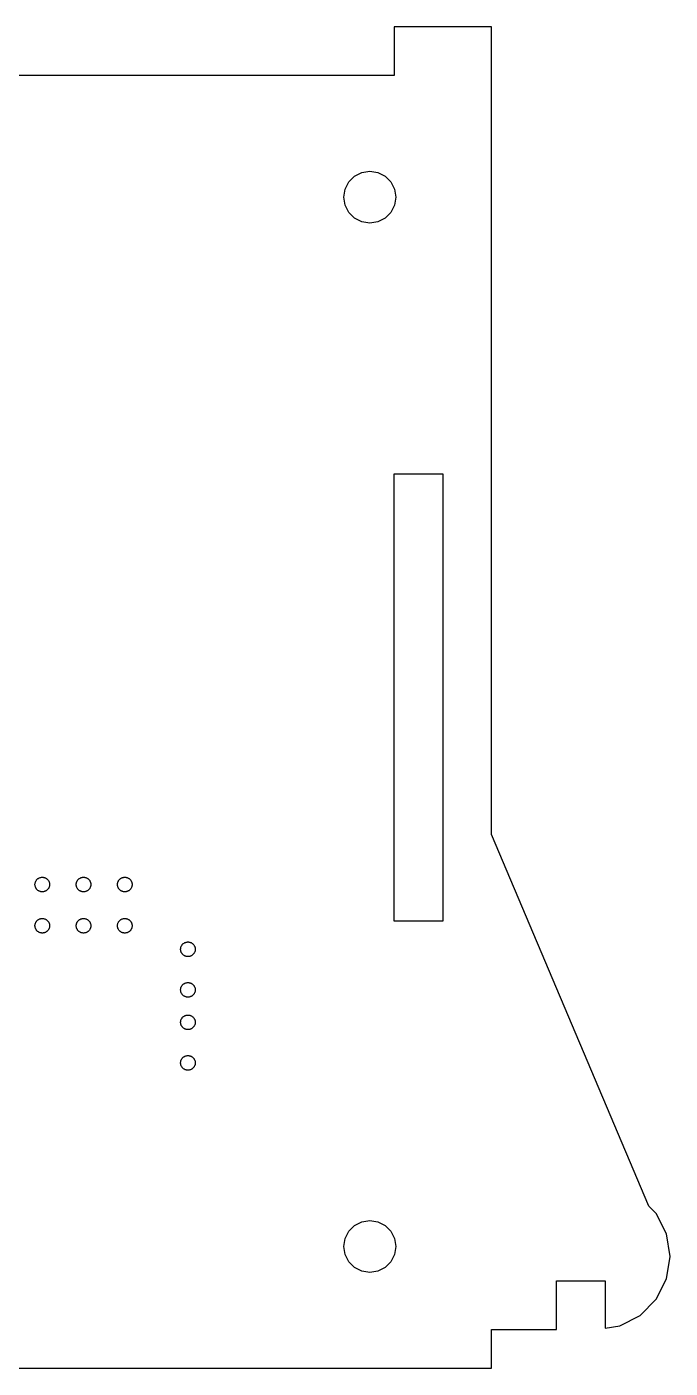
# Model space of a CAD drawing. Header units: metres. Extents: x 0 to 494, y 0 to 238.
# Drawn here: x 164.1 to 203.7, y 84.6 to 167.3 of the extents above; entities that cross this region are included whole.
import ezdxf

# ---------------------------------------------------------------- set-up
doc = ezdxf.new("R2010")
doc.units = ezdxf.units.M

msp = doc.modelspace()

# ---------------------------------------------------------------- linework, layer by layer
for p, q in [((192.74, 167.293), (186.74, 167.293)), ((186.74, 167.293), (186.74, 164.293)), ((192.74, 117.534), (192.74, 167.293)), ((186.74, 164.293), (109.87, 164.293)), ((183.946, 157.733), (184.3, 158.087)), ((184.3, 158.087), (184.746, 158.315)), ((184.746, 158.315), (185.24, 158.393)), ((185.24, 158.393), (185.734, 158.315)), ((185.734, 158.315), (186.18, 158.087)), ((186.18, 158.087), (186.534, 157.733)), ((183.64, 156.793), (183.718, 157.287)), ((183.718, 157.287), (183.946, 157.733)), ((186.534, 157.733), (186.762, 157.287)), ((186.762, 157.287), (186.84, 156.793)), ((183.718, 156.299), (183.64, 156.793)), ((183.946, 155.853), (183.718, 156.299)), ((186.762, 156.299), (186.534, 155.853)), ((186.84, 156.793), (186.762, 156.299)), ((184.3, 155.499), (183.946, 155.853)), ((184.746, 155.271), (184.3, 155.499)), ((186.18, 155.499), (185.734, 155.271)), ((186.534, 155.853), (186.18, 155.499)), ((185.24, 155.193), (184.746, 155.271)), ((185.734, 155.271), (185.24, 155.193)), ((186.74, 112.195), (186.74, 139.744)), ((186.74, 139.744), (189.74, 139.744)), ((189.74, 139.744), (189.74, 112.195)), ((202.431, 94.6287), (192.74, 117.534)), ((164.931, 114.874), (164.958, 114.882)), ((164.958, 114.882), (164.986, 114.889)), ((164.986, 114.889), (165.014, 114.893)), ((165.014, 114.893), (165.042, 114.896)), ((165.042, 114.896), (165.07, 114.896)), ((165.07, 114.896), (165.098, 114.896)), ((165.098, 114.896), (165.126, 114.893)), ((165.126, 114.893), (165.154, 114.889)), ((165.154, 114.889), (165.182, 114.882)), ((165.182, 114.882), (165.209, 114.874)), ((167.471, 114.874), (167.498, 114.882)), ((167.498, 114.882), (167.526, 114.889)), ((167.526, 114.889), (167.554, 114.893)), ((167.554, 114.893), (167.582, 114.896)), ((167.582, 114.896), (167.61, 114.896)), ((167.61, 114.896), (167.638, 114.896)), ((167.638, 114.896), (167.666, 114.893)), ((167.666, 114.893), (167.694, 114.889)), ((167.694, 114.889), (167.722, 114.882)), ((167.722, 114.882), (167.749, 114.874)), ((170.011, 114.874), (170.038, 114.882)), ((170.038, 114.882), (170.066, 114.889)), ((170.066, 114.889), (170.094, 114.893)), ((170.094, 114.893), (170.122, 114.896)), ((170.122, 114.896), (170.15, 114.896)), ((170.15, 114.896), (170.178, 114.896)), ((170.178, 114.896), (170.206, 114.893)), ((170.206, 114.893), (170.234, 114.889)), ((170.234, 114.889), (170.262, 114.882)), ((170.262, 114.882), (170.289, 114.874)), ((164.62, 114.446), (164.621, 114.475)), ((164.621, 114.418), (164.62, 114.446)), ((164.621, 114.475), (164.624, 114.503)), ((164.624, 114.39), (164.621, 114.418)), ((164.624, 114.503), (164.628, 114.531)), ((164.628, 114.362), (164.624, 114.39)), ((164.628, 114.531), (164.634, 114.558)), ((164.634, 114.335), (164.628, 114.362)), ((164.634, 114.558), (164.642, 114.586)), ((164.642, 114.307), (164.634, 114.335)), ((164.642, 114.586), (164.652, 114.612)), ((164.652, 114.281), (164.642, 114.307)), ((164.652, 114.612), (164.663, 114.638)), ((164.663, 114.255), (164.652, 114.281)), ((164.663, 114.638), (164.676, 114.663)), ((164.676, 114.23), (164.663, 114.255)), ((164.676, 114.663), (164.69, 114.688)), ((164.69, 114.205), (164.676, 114.23)), ((164.69, 114.688), (164.706, 114.711)), ((164.706, 114.182), (164.69, 114.205)), ((164.706, 114.711), (164.723, 114.733)), ((164.723, 114.16), (164.706, 114.182)), ((164.723, 114.733), (164.742, 114.755)), ((164.742, 114.138), (164.723, 114.16)), ((164.742, 114.755), (164.762, 114.775)), ((164.762, 114.118), (164.742, 114.138)), ((164.762, 114.775), (164.783, 114.793)), ((164.783, 114.1), (164.762, 114.118)), ((164.783, 114.793), (164.805, 114.811)), ((164.805, 114.082), (164.783, 114.1)), ((164.805, 114.811), (164.829, 114.826)), ((164.829, 114.067), (164.805, 114.082)), ((164.829, 114.826), (164.853, 114.841)), ((164.853, 114.052), (164.829, 114.067)), ((164.853, 114.841), (164.878, 114.854)), ((164.878, 114.854), (164.904, 114.865)), ((164.904, 114.865), (164.931, 114.874)), ((165.209, 114.874), (165.236, 114.865)), ((165.236, 114.865), (165.262, 114.854)), ((165.262, 114.854), (165.287, 114.841)), ((165.287, 114.841), (165.311, 114.826)), ((165.311, 114.067), (165.287, 114.052)), ((165.311, 114.826), (165.335, 114.811)), ((165.335, 114.082), (165.311, 114.067)), ((165.335, 114.811), (165.357, 114.793)), ((165.357, 114.1), (165.335, 114.082)), ((165.357, 114.793), (165.378, 114.775)), ((165.378, 114.118), (165.357, 114.1)), ((165.378, 114.775), (165.398, 114.755)), ((165.398, 114.138), (165.378, 114.118)), ((165.398, 114.755), (165.417, 114.733)), ((165.417, 114.16), (165.398, 114.138)), ((165.417, 114.733), (165.434, 114.711)), ((165.434, 114.182), (165.417, 114.16)), ((165.434, 114.711), (165.45, 114.688)), ((165.45, 114.205), (165.434, 114.182)), ((165.45, 114.688), (165.464, 114.663)), ((165.464, 114.23), (165.45, 114.205)), ((165.464, 114.663), (165.477, 114.638)), ((165.477, 114.255), (165.464, 114.23)), ((165.477, 114.638), (165.488, 114.612)), ((165.488, 114.281), (165.477, 114.255)), ((165.488, 114.612), (165.498, 114.586)), ((165.498, 114.307), (165.488, 114.281)), ((165.498, 114.586), (165.506, 114.558)), ((165.506, 114.335), (165.498, 114.307)), ((165.506, 114.558), (165.512, 114.531)), ((165.512, 114.362), (165.506, 114.335)), ((165.512, 114.531), (165.516, 114.503)), ((165.516, 114.39), (165.512, 114.362)), ((165.516, 114.503), (165.519, 114.475)), ((165.519, 114.418), (165.516, 114.39)), ((165.519, 114.475), (165.52, 114.446)), ((165.52, 114.446), (165.519, 114.418)), ((167.16, 114.446), (167.161, 114.475)), ((167.161, 114.418), (167.16, 114.446)), ((167.161, 114.475), (167.164, 114.503)), ((167.164, 114.39), (167.161, 114.418)), ((167.164, 114.503), (167.168, 114.531)), ((167.168, 114.362), (167.164, 114.39)), ((167.168, 114.531), (167.174, 114.558)), ((167.174, 114.335), (167.168, 114.362)), ((167.174, 114.558), (167.182, 114.586)), ((167.182, 114.307), (167.174, 114.335)), ((167.182, 114.586), (167.192, 114.612)), ((167.192, 114.281), (167.182, 114.307)), ((167.192, 114.612), (167.203, 114.638)), ((167.203, 114.255), (167.192, 114.281)), ((167.203, 114.638), (167.216, 114.663)), ((167.216, 114.23), (167.203, 114.255)), ((167.216, 114.663), (167.23, 114.688)), ((167.23, 114.205), (167.216, 114.23)), ((167.23, 114.688), (167.246, 114.711)), ((167.246, 114.182), (167.23, 114.205)), ((167.246, 114.711), (167.263, 114.733)), ((167.263, 114.16), (167.246, 114.182)), ((167.263, 114.733), (167.282, 114.755)), ((167.282, 114.138), (167.263, 114.16)), ((167.282, 114.755), (167.302, 114.775)), ((167.302, 114.118), (167.282, 114.138)), ((167.302, 114.775), (167.323, 114.793)), ((167.323, 114.1), (167.302, 114.118)), ((167.323, 114.793), (167.345, 114.811)), ((167.345, 114.082), (167.323, 114.1)), ((167.345, 114.811), (167.369, 114.826)), ((167.369, 114.067), (167.345, 114.082)), ((167.369, 114.826), (167.393, 114.841)), ((167.393, 114.052), (167.369, 114.067)), ((167.393, 114.841), (167.418, 114.854)), ((167.418, 114.854), (167.444, 114.865)), ((167.444, 114.865), (167.471, 114.874)), ((167.749, 114.874), (167.776, 114.865)), ((167.776, 114.865), (167.802, 114.854)), ((167.802, 114.854), (167.827, 114.841)), ((167.827, 114.841), (167.851, 114.826)), ((167.851, 114.067), (167.827, 114.052)), ((167.851, 114.826), (167.874, 114.811)), ((167.874, 114.082), (167.851, 114.067)), ((167.874, 114.811), (167.897, 114.793)), ((167.897, 114.1), (167.874, 114.082)), ((167.897, 114.793), (167.918, 114.775)), ((167.918, 114.118), (167.897, 114.1)), ((167.918, 114.775), (167.938, 114.755)), ((167.938, 114.138), (167.918, 114.118)), ((167.938, 114.755), (167.957, 114.733)), ((167.957, 114.16), (167.938, 114.138)), ((167.957, 114.733), (167.974, 114.711)), ((167.974, 114.182), (167.957, 114.16)), ((167.974, 114.711), (167.99, 114.688)), ((167.99, 114.205), (167.974, 114.182)), ((167.99, 114.688), (168.004, 114.663)), ((168.004, 114.23), (167.99, 114.205)), ((168.004, 114.663), (168.017, 114.638)), ((168.017, 114.255), (168.004, 114.23)), ((168.017, 114.638), (168.028, 114.612)), ((168.028, 114.281), (168.017, 114.255)), ((168.028, 114.612), (168.038, 114.586)), ((168.038, 114.307), (168.028, 114.281)), ((168.038, 114.586), (168.046, 114.558)), ((168.046, 114.335), (168.038, 114.307)), ((168.046, 114.558), (168.052, 114.531)), ((168.052, 114.362), (168.046, 114.335)), ((168.052, 114.531), (168.056, 114.503)), ((168.056, 114.39), (168.052, 114.362)), ((168.056, 114.503), (168.059, 114.475)), ((168.059, 114.418), (168.056, 114.39)), ((168.059, 114.475), (168.06, 114.446)), ((168.06, 114.446), (168.059, 114.418)), ((169.7, 114.446), (169.701, 114.475)), ((169.701, 114.418), (169.7, 114.446)), ((169.701, 114.475), (169.704, 114.503)), ((169.704, 114.39), (169.701, 114.418)), ((169.704, 114.503), (169.708, 114.531)), ((169.708, 114.362), (169.704, 114.39)), ((169.708, 114.531), (169.714, 114.558)), ((169.714, 114.335), (169.708, 114.362)), ((169.714, 114.558), (169.722, 114.586)), ((169.722, 114.307), (169.714, 114.335)), ((169.722, 114.586), (169.732, 114.612)), ((169.732, 114.281), (169.722, 114.307)), ((169.732, 114.612), (169.743, 114.638)), ((169.743, 114.255), (169.732, 114.281)), ((169.743, 114.638), (169.756, 114.663)), ((169.756, 114.23), (169.743, 114.255)), ((169.756, 114.663), (169.77, 114.688)), ((169.77, 114.205), (169.756, 114.23)), ((169.77, 114.688), (169.786, 114.711)), ((169.786, 114.182), (169.77, 114.205)), ((169.786, 114.711), (169.803, 114.733)), ((169.803, 114.16), (169.786, 114.182)), ((169.803, 114.733), (169.822, 114.755)), ((169.822, 114.138), (169.803, 114.16)), ((169.822, 114.755), (169.842, 114.775)), ((169.842, 114.118), (169.822, 114.138)), ((169.842, 114.775), (169.863, 114.793)), ((169.863, 114.1), (169.842, 114.118)), ((169.863, 114.793), (169.885, 114.811)), ((169.885, 114.082), (169.863, 114.1)), ((169.885, 114.811), (169.909, 114.826)), ((169.909, 114.067), (169.885, 114.082)), ((169.909, 114.826), (169.933, 114.841)), ((169.933, 114.052), (169.909, 114.067)), ((169.933, 114.841), (169.958, 114.854)), ((169.958, 114.854), (169.984, 114.865)), ((169.984, 114.865), (170.011, 114.874)), ((170.289, 114.874), (170.316, 114.865)), ((170.316, 114.865), (170.342, 114.854)), ((170.342, 114.854), (170.367, 114.841)), ((170.367, 114.841), (170.391, 114.826)), ((170.391, 114.067), (170.367, 114.052)), ((170.391, 114.826), (170.415, 114.811)), ((170.415, 114.082), (170.391, 114.067)), ((170.415, 114.811), (170.437, 114.793)), ((170.437, 114.1), (170.415, 114.082)), ((170.437, 114.793), (170.458, 114.775)), ((170.458, 114.118), (170.437, 114.1)), ((170.458, 114.775), (170.478, 114.755)), ((170.478, 114.138), (170.458, 114.118)), ((170.478, 114.755), (170.497, 114.733)), ((170.497, 114.16), (170.478, 114.138)), ((170.497, 114.733), (170.514, 114.711)), ((170.514, 114.182), (170.497, 114.16)), ((170.514, 114.711), (170.53, 114.688)), ((170.53, 114.205), (170.514, 114.182)), ((170.53, 114.688), (170.544, 114.663)), ((170.544, 114.23), (170.53, 114.205)), ((170.544, 114.663), (170.557, 114.638)), ((170.557, 114.255), (170.544, 114.23)), ((170.557, 114.638), (170.568, 114.612)), ((170.568, 114.281), (170.557, 114.255)), ((170.568, 114.612), (170.578, 114.586)), ((170.578, 114.307), (170.568, 114.281)), ((170.578, 114.586), (170.586, 114.558)), ((170.586, 114.335), (170.578, 114.307)), ((170.586, 114.558), (170.592, 114.531)), ((170.592, 114.362), (170.586, 114.335)), ((170.592, 114.531), (170.596, 114.503)), ((170.596, 114.39), (170.592, 114.362)), ((170.596, 114.503), (170.599, 114.475)), ((170.599, 114.418), (170.596, 114.39)), ((170.599, 114.475), (170.6, 114.446)), ((170.6, 114.446), (170.599, 114.418)), ((164.878, 114.039), (164.853, 114.052)), ((164.904, 114.028), (164.878, 114.039)), ((164.931, 114.019), (164.904, 114.028)), ((164.958, 114.011), (164.931, 114.019)), ((164.986, 114.004), (164.958, 114.011)), ((165.014, 114), (164.986, 114.004)), ((165.042, 113.997), (165.014, 114)), ((165.07, 113.996), (165.042, 113.997)), ((165.098, 113.997), (165.07, 113.996)), ((165.126, 114), (165.098, 113.997)), ((165.154, 114.004), (165.126, 114)), ((165.182, 114.011), (165.154, 114.004)), ((165.209, 114.019), (165.182, 114.011)), ((165.236, 114.028), (165.209, 114.019)), ((165.262, 114.039), (165.236, 114.028)), ((165.287, 114.052), (165.262, 114.039)), ((167.418, 114.039), (167.393, 114.052)), ((167.444, 114.028), (167.418, 114.039)), ((167.471, 114.019), (167.444, 114.028)), ((167.498, 114.011), (167.471, 114.019)), ((167.526, 114.004), (167.498, 114.011)), ((167.554, 114), (167.526, 114.004)), ((167.582, 113.997), (167.554, 114)), ((167.61, 113.996), (167.582, 113.997)), ((167.638, 113.997), (167.61, 113.996)), ((167.666, 114), (167.638, 113.997)), ((167.694, 114.004), (167.666, 114)), ((167.722, 114.011), (167.694, 114.004)), ((167.749, 114.019), (167.722, 114.011)), ((167.776, 114.028), (167.749, 114.019)), ((167.802, 114.039), (167.776, 114.028)), ((167.827, 114.052), (167.802, 114.039)), ((169.958, 114.039), (169.933, 114.052)), ((169.984, 114.028), (169.958, 114.039)), ((170.011, 114.019), (169.984, 114.028)), ((170.038, 114.011), (170.011, 114.019)), ((170.066, 114.004), (170.038, 114.011)), ((170.094, 114), (170.066, 114.004)), ((170.122, 113.997), (170.094, 114)), ((170.15, 113.996), (170.122, 113.997)), ((170.178, 113.997), (170.15, 113.996)), ((170.206, 114), (170.178, 113.997)), ((170.234, 114.004), (170.206, 114)), ((170.262, 114.011), (170.234, 114.004)), ((170.289, 114.019), (170.262, 114.011)), ((170.316, 114.028), (170.289, 114.019)), ((170.342, 114.039), (170.316, 114.028)), ((170.367, 114.052), (170.342, 114.039)), ((164.62, 111.906), (164.621, 111.935)), ((164.621, 111.878), (164.62, 111.906)), ((164.621, 111.935), (164.624, 111.963)), ((164.624, 111.85), (164.621, 111.878)), ((164.624, 111.963), (164.628, 111.991)), ((164.628, 111.822), (164.624, 111.85)), ((164.628, 111.991), (164.634, 112.018)), ((164.634, 111.795), (164.628, 111.822)), ((164.634, 112.018), (164.642, 112.046)), ((164.642, 111.767), (164.634, 111.795)), ((164.642, 112.046), (164.652, 112.072)), ((164.652, 111.741), (164.642, 111.767)), ((164.652, 112.072), (164.663, 112.098)), ((164.663, 111.715), (164.652, 111.741)), ((164.663, 112.098), (164.676, 112.123)), ((164.676, 111.69), (164.663, 111.715)), ((164.676, 112.123), (164.69, 112.148)), ((164.69, 111.665), (164.676, 111.69)), ((164.69, 112.148), (164.706, 112.171)), ((164.706, 111.642), (164.69, 111.665)), ((164.706, 112.171), (164.723, 112.193)), ((164.723, 111.62), (164.706, 111.642)), ((164.723, 112.193), (164.742, 112.215)), ((164.742, 111.598), (164.723, 111.62)), ((164.742, 112.215), (164.762, 112.235)), ((164.762, 111.578), (164.742, 111.598)), ((164.762, 112.235), (164.783, 112.253)), ((164.783, 111.56), (164.762, 111.578)), ((164.783, 112.253), (164.805, 112.271)), ((164.805, 112.271), (164.829, 112.286)), ((164.829, 112.286), (164.853, 112.301)), ((164.853, 112.301), (164.878, 112.314)), ((164.878, 112.314), (164.904, 112.325)), ((164.904, 112.325), (164.931, 112.334)), ((164.931, 112.334), (164.958, 112.342)), ((164.958, 112.342), (164.986, 112.349)), ((164.986, 112.349), (165.014, 112.353)), ((165.014, 112.353), (165.042, 112.356)), ((165.042, 112.356), (165.07, 112.356)), ((165.07, 112.356), (165.098, 112.356)), ((165.098, 112.356), (165.126, 112.353)), ((165.126, 112.353), (165.154, 112.349)), ((165.154, 112.349), (165.182, 112.342)), ((165.182, 112.342), (165.209, 112.334)), ((165.209, 112.334), (165.236, 112.325)), ((165.236, 112.325), (165.262, 112.314)), ((165.262, 112.314), (165.287, 112.301)), ((165.287, 112.301), (165.311, 112.286)), ((165.311, 112.286), (165.335, 112.271)), ((165.335, 112.271), (165.357, 112.253)), ((165.357, 112.253), (165.378, 112.235)), ((165.378, 111.578), (165.357, 111.56)), ((165.378, 112.235), (165.398, 112.215)), ((165.398, 111.598), (165.378, 111.578)), ((165.398, 112.215), (165.417, 112.193)), ((165.417, 111.62), (165.398, 111.598)), ((165.417, 112.193), (165.434, 112.171)), ((165.434, 111.642), (165.417, 111.62)), ((165.434, 112.171), (165.45, 112.148)), ((165.45, 111.665), (165.434, 111.642)), ((165.45, 112.148), (165.464, 112.123)), ((165.464, 111.69), (165.45, 111.665)), ((165.464, 112.123), (165.477, 112.098)), ((165.477, 111.715), (165.464, 111.69)), ((165.477, 112.098), (165.488, 112.072)), ((165.488, 111.741), (165.477, 111.715)), ((165.488, 112.072), (165.498, 112.046)), ((165.498, 111.767), (165.488, 111.741)), ((165.498, 112.046), (165.506, 112.018)), ((165.506, 111.795), (165.498, 111.767)), ((165.506, 112.018), (165.512, 111.991)), ((165.512, 111.822), (165.506, 111.795)), ((165.512, 111.991), (165.516, 111.963)), ((165.516, 111.85), (165.512, 111.822)), ((165.516, 111.963), (165.519, 111.935)), ((165.519, 111.878), (165.516, 111.85)), ((165.519, 111.935), (165.52, 111.906)), ((165.52, 111.906), (165.519, 111.878)), ((167.16, 111.906), (167.161, 111.935)), ((167.161, 111.878), (167.16, 111.906)), ((167.161, 111.935), (167.164, 111.963)), ((167.164, 111.85), (167.161, 111.878)), ((167.164, 111.963), (167.168, 111.991)), ((167.168, 111.822), (167.164, 111.85)), ((167.168, 111.991), (167.174, 112.018)), ((167.174, 111.795), (167.168, 111.822)), ((167.174, 112.018), (167.182, 112.046)), ((167.182, 111.767), (167.174, 111.795)), ((167.182, 112.046), (167.192, 112.072)), ((167.192, 111.741), (167.182, 111.767)), ((167.192, 112.072), (167.203, 112.098)), ((167.203, 111.715), (167.192, 111.741)), ((167.203, 112.098), (167.216, 112.123)), ((167.216, 111.69), (167.203, 111.715)), ((167.216, 112.123), (167.23, 112.148)), ((167.23, 111.665), (167.216, 111.69)), ((167.23, 112.148), (167.246, 112.171)), ((167.246, 111.642), (167.23, 111.665)), ((167.246, 112.171), (167.263, 112.193)), ((167.263, 111.62), (167.246, 111.642)), ((167.263, 112.193), (167.282, 112.215)), ((167.282, 111.598), (167.263, 111.62)), ((167.282, 112.215), (167.302, 112.235)), ((167.302, 111.578), (167.282, 111.598)), ((167.302, 112.235), (167.323, 112.253)), ((167.323, 111.56), (167.302, 111.578)), ((167.323, 112.253), (167.345, 112.271)), ((167.345, 112.271), (167.369, 112.286)), ((167.369, 112.286), (167.393, 112.301)), ((167.393, 112.301), (167.418, 112.314)), ((167.418, 112.314), (167.444, 112.325)), ((167.444, 112.325), (167.471, 112.334)), ((167.471, 112.334), (167.498, 112.342)), ((167.498, 112.342), (167.526, 112.349)), ((167.526, 112.349), (167.554, 112.353)), ((167.554, 112.353), (167.582, 112.356)), ((167.582, 112.356), (167.61, 112.356)), ((167.61, 112.356), (167.638, 112.356)), ((167.638, 112.356), (167.666, 112.353)), ((167.666, 112.353), (167.694, 112.349)), ((167.694, 112.349), (167.722, 112.342)), ((167.722, 112.342), (167.749, 112.334)), ((167.749, 112.334), (167.776, 112.325)), ((167.776, 112.325), (167.802, 112.314)), ((167.802, 112.314), (167.827, 112.301)), ((167.827, 112.301), (167.851, 112.286)), ((167.851, 112.286), (167.874, 112.271)), ((167.874, 112.271), (167.897, 112.253)), ((167.897, 112.253), (167.918, 112.235)), ((167.918, 111.578), (167.897, 111.56)), ((167.918, 112.235), (167.938, 112.215)), ((167.938, 111.598), (167.918, 111.578)), ((167.938, 112.215), (167.957, 112.193)), ((167.957, 111.62), (167.938, 111.598)), ((167.957, 112.193), (167.974, 112.171)), ((167.974, 111.642), (167.957, 111.62)), ((167.974, 112.171), (167.99, 112.148)), ((167.99, 111.665), (167.974, 111.642)), ((167.99, 112.148), (168.004, 112.123)), ((168.004, 111.69), (167.99, 111.665)), ((168.004, 112.123), (168.017, 112.098)), ((168.017, 111.715), (168.004, 111.69)), ((168.017, 112.098), (168.028, 112.072)), ((168.028, 111.741), (168.017, 111.715)), ((168.028, 112.072), (168.038, 112.046)), ((168.038, 111.767), (168.028, 111.741)), ((168.038, 112.046), (168.046, 112.018)), ((168.046, 111.795), (168.038, 111.767)), ((168.046, 112.018), (168.052, 111.991)), ((168.052, 111.822), (168.046, 111.795)), ((168.052, 111.991), (168.056, 111.963)), ((168.056, 111.85), (168.052, 111.822)), ((168.056, 111.963), (168.059, 111.935)), ((168.059, 111.878), (168.056, 111.85)), ((168.059, 111.935), (168.06, 111.906)), ((168.06, 111.906), (168.059, 111.878)), ((169.7, 111.906), (169.701, 111.935)), ((169.701, 111.878), (169.7, 111.906)), ((169.701, 111.935), (169.704, 111.963)), ((169.704, 111.85), (169.701, 111.878)), ((169.704, 111.963), (169.708, 111.991)), ((169.708, 111.822), (169.704, 111.85)), ((169.708, 111.991), (169.714, 112.018)), ((169.714, 111.795), (169.708, 111.822)), ((169.714, 112.018), (169.722, 112.046)), ((169.722, 111.767), (169.714, 111.795)), ((169.722, 112.046), (169.732, 112.072)), ((169.732, 111.741), (169.722, 111.767)), ((169.732, 112.072), (169.743, 112.098)), ((169.743, 111.715), (169.732, 111.741)), ((169.743, 112.098), (169.756, 112.123)), ((169.756, 111.69), (169.743, 111.715)), ((169.756, 112.123), (169.77, 112.148)), ((169.77, 111.665), (169.756, 111.69)), ((169.77, 112.148), (169.786, 112.171)), ((169.786, 111.642), (169.77, 111.665)), ((169.786, 112.171), (169.803, 112.193)), ((169.803, 111.62), (169.786, 111.642)), ((169.803, 112.193), (169.822, 112.215)), ((169.822, 111.598), (169.803, 111.62)), ((169.822, 112.215), (169.842, 112.235)), ((169.842, 111.578), (169.822, 111.598)), ((169.842, 112.235), (169.863, 112.253)), ((169.863, 111.56), (169.842, 111.578)), ((169.863, 112.253), (169.885, 112.271)), ((169.885, 112.271), (169.909, 112.286)), ((169.909, 112.286), (169.933, 112.301)), ((169.933, 112.301), (169.958, 112.314)), ((169.958, 112.314), (169.984, 112.325)), ((169.984, 112.325), (170.011, 112.334)), ((170.011, 112.334), (170.038, 112.342)), ((170.038, 112.342), (170.066, 112.349)), ((170.066, 112.349), (170.094, 112.353)), ((170.094, 112.353), (170.122, 112.356)), ((170.122, 112.356), (170.15, 112.356)), ((170.15, 112.356), (170.178, 112.356)), ((170.178, 112.356), (170.206, 112.353)), ((170.206, 112.353), (170.234, 112.349)), ((170.234, 112.349), (170.262, 112.342)), ((170.262, 112.342), (170.289, 112.334)), ((170.289, 112.334), (170.316, 112.325)), ((170.316, 112.325), (170.342, 112.314)), ((170.342, 112.314), (170.367, 112.301)), ((170.367, 112.301), (170.391, 112.286)), ((170.391, 112.286), (170.415, 112.271)), ((170.415, 112.271), (170.437, 112.253)), ((170.437, 112.253), (170.458, 112.235)), ((170.458, 111.578), (170.437, 111.56)), ((170.458, 112.235), (170.478, 112.215)), ((170.478, 111.598), (170.458, 111.578)), ((170.478, 112.215), (170.497, 112.193)), ((170.497, 111.62), (170.478, 111.598)), ((170.497, 112.193), (170.514, 112.171)), ((170.514, 111.642), (170.497, 111.62)), ((170.514, 112.171), (170.53, 112.148)), ((170.53, 111.665), (170.514, 111.642)), ((170.53, 112.148), (170.544, 112.123)), ((170.544, 111.69), (170.53, 111.665)), ((170.544, 112.123), (170.557, 112.098)), ((170.557, 111.715), (170.544, 111.69)), ((170.557, 112.098), (170.568, 112.072)), ((170.568, 111.741), (170.557, 111.715)), ((170.568, 112.072), (170.578, 112.046)), ((170.578, 111.767), (170.568, 111.741)), ((170.578, 112.046), (170.586, 112.018)), ((170.586, 111.795), (170.578, 111.767)), ((170.586, 112.018), (170.592, 111.991)), ((170.592, 111.822), (170.586, 111.795)), ((170.592, 111.991), (170.596, 111.963)), ((170.596, 111.85), (170.592, 111.822)), ((170.596, 111.963), (170.599, 111.935)), ((170.599, 111.878), (170.596, 111.85)), ((170.599, 111.935), (170.6, 111.906)), ((170.6, 111.906), (170.599, 111.878)), ((189.74, 112.195), (186.74, 112.195)), ((164.805, 111.542), (164.783, 111.56)), ((164.829, 111.527), (164.805, 111.542)), ((164.853, 111.512), (164.829, 111.527)), ((164.878, 111.499), (164.853, 111.512)), ((164.904, 111.488), (164.878, 111.499)), ((164.931, 111.479), (164.904, 111.488)), ((164.958, 111.471), (164.931, 111.479)), ((164.986, 111.464), (164.958, 111.471)), ((165.014, 111.46), (164.986, 111.464)), ((165.042, 111.457), (165.014, 111.46)), ((165.07, 111.456), (165.042, 111.457)), ((165.098, 111.457), (165.07, 111.456)), ((165.126, 111.46), (165.098, 111.457)), ((165.154, 111.464), (165.126, 111.46)), ((165.182, 111.471), (165.154, 111.464)), ((165.209, 111.479), (165.182, 111.471)), ((165.236, 111.488), (165.209, 111.479)), ((165.262, 111.499), (165.236, 111.488)), ((165.287, 111.512), (165.262, 111.499)), ((165.311, 111.527), (165.287, 111.512)), ((165.335, 111.542), (165.311, 111.527)), ((165.357, 111.56), (165.335, 111.542)), ((167.345, 111.542), (167.323, 111.56)), ((167.369, 111.527), (167.345, 111.542)), ((167.393, 111.512), (167.369, 111.527)), ((167.418, 111.499), (167.393, 111.512)), ((167.444, 111.488), (167.418, 111.499)), ((167.471, 111.479), (167.444, 111.488)), ((167.498, 111.471), (167.471, 111.479)), ((167.526, 111.464), (167.498, 111.471)), ((167.554, 111.46), (167.526, 111.464)), ((167.582, 111.457), (167.554, 111.46)), ((167.61, 111.456), (167.582, 111.457)), ((167.638, 111.457), (167.61, 111.456)), ((167.666, 111.46), (167.638, 111.457)), ((167.694, 111.464), (167.666, 111.46)), ((167.722, 111.471), (167.694, 111.464)), ((167.749, 111.479), (167.722, 111.471)), ((167.776, 111.488), (167.749, 111.479)), ((167.802, 111.499), (167.776, 111.488)), ((167.827, 111.512), (167.802, 111.499)), ((167.851, 111.527), (167.827, 111.512)), ((167.874, 111.542), (167.851, 111.527)), ((167.897, 111.56), (167.874, 111.542)), ((169.885, 111.542), (169.863, 111.56)), ((169.909, 111.527), (169.885, 111.542)), ((169.933, 111.512), (169.909, 111.527)), ((169.958, 111.499), (169.933, 111.512)), ((169.984, 111.488), (169.958, 111.499)), ((170.011, 111.479), (169.984, 111.488)), ((170.038, 111.471), (170.011, 111.479)), ((170.066, 111.464), (170.038, 111.471)), ((170.094, 111.46), (170.066, 111.464)), ((170.122, 111.457), (170.094, 111.46)), ((170.15, 111.456), (170.122, 111.457)), ((170.178, 111.457), (170.15, 111.456)), ((170.206, 111.46), (170.178, 111.457)), ((170.234, 111.464), (170.206, 111.46)), ((170.262, 111.471), (170.234, 111.464)), ((170.289, 111.479), (170.262, 111.471)), ((170.316, 111.488), (170.289, 111.479)), ((170.342, 111.499), (170.316, 111.488)), ((170.367, 111.512), (170.342, 111.499)), ((170.391, 111.527), (170.367, 111.512)), ((170.415, 111.542), (170.391, 111.527)), ((170.437, 111.56), (170.415, 111.542)), ((173.693, 110.743), (173.712, 110.765)), ((173.712, 110.765), (173.732, 110.785)), ((173.732, 110.785), (173.753, 110.803)), ((173.753, 110.803), (173.775, 110.821)), ((173.775, 110.821), (173.799, 110.836)), ((173.799, 110.836), (173.823, 110.851)), ((173.823, 110.851), (173.848, 110.864)), ((173.848, 110.864), (173.874, 110.875)), ((173.874, 110.875), (173.901, 110.884)), ((173.901, 110.884), (173.928, 110.892)), ((173.928, 110.892), (173.956, 110.899)), ((173.956, 110.899), (173.984, 110.903)), ((173.984, 110.903), (174.012, 110.906)), ((174.012, 110.906), (174.04, 110.906)), ((174.04, 110.906), (174.068, 110.906)), ((174.068, 110.906), (174.096, 110.903)), ((174.096, 110.903), (174.124, 110.899)), ((174.124, 110.899), (174.152, 110.892)), ((174.152, 110.892), (174.179, 110.884)), ((174.179, 110.884), (174.206, 110.875)), ((174.206, 110.875), (174.232, 110.864)), ((174.232, 110.864), (174.257, 110.851)), ((174.257, 110.851), (174.281, 110.836)), ((174.281, 110.836), (174.305, 110.821)), ((174.305, 110.821), (174.327, 110.803)), ((174.327, 110.803), (174.348, 110.785)), ((174.348, 110.785), (174.368, 110.765)), ((174.368, 110.765), (174.387, 110.743)), ((173.59, 110.456), (173.591, 110.485)), ((173.591, 110.428), (173.59, 110.456)), ((173.591, 110.485), (173.594, 110.513)), ((173.594, 110.4), (173.591, 110.428)), ((173.594, 110.513), (173.598, 110.541)), ((173.598, 110.372), (173.594, 110.4)), ((173.598, 110.541), (173.604, 110.568)), ((173.604, 110.345), (173.598, 110.372)), ((173.604, 110.568), (173.612, 110.596)), ((173.612, 110.317), (173.604, 110.345)), ((173.612, 110.596), (173.622, 110.622)), ((173.622, 110.291), (173.612, 110.317)), ((173.622, 110.622), (173.633, 110.648)), ((173.633, 110.265), (173.622, 110.291)), ((173.633, 110.648), (173.646, 110.673)), ((173.646, 110.24), (173.633, 110.265)), ((173.646, 110.673), (173.66, 110.698)), ((173.66, 110.215), (173.646, 110.24)), ((173.66, 110.698), (173.676, 110.721)), ((173.676, 110.192), (173.66, 110.215)), ((173.676, 110.721), (173.693, 110.743)), ((173.693, 110.17), (173.676, 110.192)), ((173.712, 110.148), (173.693, 110.17)), ((173.732, 110.128), (173.712, 110.148)), ((173.753, 110.11), (173.732, 110.128)), ((173.775, 110.092), (173.753, 110.11)), ((173.799, 110.077), (173.775, 110.092)), ((173.823, 110.062), (173.799, 110.077)), ((173.848, 110.049), (173.823, 110.062)), ((173.874, 110.038), (173.848, 110.049)), ((173.901, 110.029), (173.874, 110.038)), ((173.928, 110.021), (173.901, 110.029)), ((173.956, 110.014), (173.928, 110.021)), ((173.984, 110.01), (173.956, 110.014)), ((174.012, 110.007), (173.984, 110.01)), ((174.04, 110.006), (174.012, 110.007)), ((174.068, 110.007), (174.04, 110.006)), ((174.096, 110.01), (174.068, 110.007)), ((174.124, 110.014), (174.096, 110.01)), ((174.152, 110.021), (174.124, 110.014)), ((174.179, 110.029), (174.152, 110.021)), ((174.206, 110.038), (174.179, 110.029)), ((174.232, 110.049), (174.206, 110.038)), ((174.257, 110.062), (174.232, 110.049)), ((174.281, 110.077), (174.257, 110.062)), ((174.305, 110.092), (174.281, 110.077)), ((174.327, 110.11), (174.305, 110.092)), ((174.348, 110.128), (174.327, 110.11)), ((174.368, 110.148), (174.348, 110.128)), ((174.387, 110.17), (174.368, 110.148)), ((174.387, 110.743), (174.404, 110.721)), ((174.404, 110.192), (174.387, 110.17)), ((174.404, 110.721), (174.42, 110.698)), ((174.42, 110.215), (174.404, 110.192)), ((174.42, 110.698), (174.434, 110.673)), ((174.434, 110.24), (174.42, 110.215)), ((174.434, 110.673), (174.447, 110.648)), ((174.447, 110.265), (174.434, 110.24)), ((174.447, 110.648), (174.458, 110.622)), ((174.458, 110.291), (174.447, 110.265)), ((174.458, 110.622), (174.468, 110.596)), ((174.468, 110.317), (174.458, 110.291)), ((174.468, 110.596), (174.476, 110.568)), ((174.476, 110.345), (174.468, 110.317)), ((174.476, 110.568), (174.482, 110.541)), ((174.482, 110.372), (174.476, 110.345)), ((174.482, 110.541), (174.486, 110.513)), ((174.486, 110.4), (174.482, 110.372)), ((174.486, 110.513), (174.489, 110.485)), ((174.489, 110.428), (174.486, 110.4)), ((174.489, 110.485), (174.49, 110.456)), ((174.49, 110.456), (174.489, 110.428)), ((173.712, 108.265), (173.732, 108.285)), ((173.732, 108.285), (173.753, 108.303)), ((173.753, 108.303), (173.775, 108.321)), ((173.775, 108.321), (173.799, 108.336)), ((173.799, 108.336), (173.823, 108.351)), ((173.823, 108.351), (173.848, 108.364)), ((173.848, 108.364), (173.874, 108.375)), ((173.874, 108.375), (173.901, 108.384)), ((173.901, 108.384), (173.928, 108.392)), ((173.928, 108.392), (173.956, 108.399)), ((173.956, 108.399), (173.984, 108.403)), ((173.984, 108.403), (174.012, 108.406)), ((174.012, 108.406), (174.04, 108.406)), ((174.04, 108.406), (174.068, 108.406)), ((174.068, 108.406), (174.096, 108.403)), ((174.096, 108.403), (174.124, 108.399)), ((174.124, 108.399), (174.152, 108.392)), ((174.152, 108.392), (174.179, 108.384)), ((174.179, 108.384), (174.206, 108.375)), ((174.206, 108.375), (174.232, 108.364)), ((174.232, 108.364), (174.257, 108.351)), ((174.257, 108.351), (174.281, 108.336)), ((174.281, 108.336), (174.305, 108.321)), ((174.305, 108.321), (174.327, 108.303)), ((174.327, 108.303), (174.348, 108.285)), ((174.348, 108.285), (174.368, 108.265)), ((173.59, 107.956), (173.591, 107.985)), ((173.591, 107.928), (173.59, 107.956)), ((173.591, 107.985), (173.594, 108.013)), ((173.594, 107.9), (173.591, 107.928)), ((173.594, 108.013), (173.598, 108.041)), ((173.598, 107.872), (173.594, 107.9)), ((173.598, 108.041), (173.604, 108.068)), ((173.604, 107.845), (173.598, 107.872)), ((173.604, 108.068), (173.612, 108.096)), ((173.612, 107.817), (173.604, 107.845)), ((173.612, 108.096), (173.622, 108.122)), ((173.622, 107.791), (173.612, 107.817)), ((173.622, 108.122), (173.633, 108.148)), ((173.633, 107.765), (173.622, 107.791)), ((173.633, 108.148), (173.646, 108.173)), ((173.646, 107.74), (173.633, 107.765)), ((173.646, 108.173), (173.66, 108.198)), ((173.66, 107.715), (173.646, 107.74)), ((173.66, 108.198), (173.676, 108.221)), ((173.676, 107.692), (173.66, 107.715)), ((173.676, 108.221), (173.693, 108.243)), ((173.693, 107.67), (173.676, 107.692)), ((173.693, 108.243), (173.712, 108.265)), ((173.712, 107.648), (173.693, 107.67)), ((173.732, 107.628), (173.712, 107.648)), ((173.753, 107.61), (173.732, 107.628)), ((173.775, 107.592), (173.753, 107.61)), ((173.799, 107.577), (173.775, 107.592)), ((173.823, 107.562), (173.799, 107.577)), ((173.848, 107.549), (173.823, 107.562)), ((173.874, 107.538), (173.848, 107.549)), ((173.901, 107.529), (173.874, 107.538)), ((173.928, 107.521), (173.901, 107.529)), ((173.956, 107.514), (173.928, 107.521)), ((173.984, 107.51), (173.956, 107.514)), ((174.012, 107.507), (173.984, 107.51)), ((174.04, 107.506), (174.012, 107.507)), ((174.068, 107.507), (174.04, 107.506)), ((174.096, 107.51), (174.068, 107.507)), ((174.124, 107.514), (174.096, 107.51)), ((174.152, 107.521), (174.124, 107.514)), ((174.179, 107.529), (174.152, 107.521)), ((174.206, 107.538), (174.179, 107.529)), ((174.232, 107.549), (174.206, 107.538)), ((174.257, 107.562), (174.232, 107.549)), ((174.281, 107.577), (174.257, 107.562)), ((174.305, 107.592), (174.281, 107.577)), ((174.327, 107.61), (174.305, 107.592)), ((174.348, 107.628), (174.327, 107.61)), ((174.368, 107.648), (174.348, 107.628)), ((174.368, 108.265), (174.387, 108.243)), ((174.387, 107.67), (174.368, 107.648)), ((174.387, 108.243), (174.404, 108.221)), ((174.404, 107.692), (174.387, 107.67)), ((174.404, 108.221), (174.42, 108.198)), ((174.42, 107.715), (174.404, 107.692)), ((174.42, 108.198), (174.434, 108.173)), ((174.434, 107.74), (174.42, 107.715)), ((174.434, 108.173), (174.447, 108.148)), ((174.447, 107.765), (174.434, 107.74)), ((174.447, 108.148), (174.458, 108.122)), ((174.458, 107.791), (174.447, 107.765)), ((174.458, 108.122), (174.468, 108.096)), ((174.468, 107.817), (174.458, 107.791)), ((174.468, 108.096), (174.476, 108.068)), ((174.476, 107.845), (174.468, 107.817)), ((174.476, 108.068), (174.482, 108.041)), ((174.482, 107.872), (174.476, 107.845)), ((174.482, 108.041), (174.486, 108.013)), ((174.486, 107.9), (174.482, 107.872)), ((174.486, 108.013), (174.489, 107.985)), ((174.489, 107.928), (174.486, 107.9)), ((174.489, 107.985), (174.49, 107.956)), ((174.49, 107.956), (174.489, 107.928)), ((173.59, 105.956), (173.591, 105.985)), ((173.591, 105.928), (173.59, 105.956)), ((173.591, 105.985), (173.594, 106.013)), ((173.594, 105.9), (173.591, 105.928)), ((173.594, 106.013), (173.598, 106.041)), ((173.598, 105.872), (173.594, 105.9)), ((173.598, 106.041), (173.604, 106.068)), ((173.604, 105.845), (173.598, 105.872)), ((173.604, 106.068), (173.612, 106.096)), ((173.612, 105.817), (173.604, 105.845)), ((173.612, 106.096), (173.622, 106.122)), ((173.622, 105.791), (173.612, 105.817)), ((173.622, 106.122), (173.633, 106.148)), ((173.633, 105.765), (173.622, 105.791)), ((173.633, 106.148), (173.646, 106.173)), ((173.646, 106.173), (173.66, 106.198)), ((173.66, 106.198), (173.676, 106.221)), ((173.676, 106.221), (173.693, 106.243)), ((173.693, 106.243), (173.712, 106.265)), ((173.712, 106.265), (173.732, 106.285)), ((173.732, 106.285), (173.753, 106.303)), ((173.753, 106.303), (173.775, 106.321)), ((173.775, 106.321), (173.799, 106.336)), ((173.799, 106.336), (173.823, 106.351)), ((173.823, 106.351), (173.848, 106.364)), ((173.848, 106.364), (173.874, 106.375)), ((173.874, 106.375), (173.901, 106.384)), ((173.901, 106.384), (173.928, 106.392)), ((173.928, 106.392), (173.956, 106.399)), ((173.956, 106.399), (173.984, 106.403)), ((173.984, 106.403), (174.012, 106.406)), ((174.012, 106.406), (174.04, 106.406)), ((174.04, 106.406), (174.068, 106.406)), ((174.068, 106.406), (174.096, 106.403)), ((174.096, 106.403), (174.124, 106.399)), ((174.124, 106.399), (174.152, 106.392)), ((174.152, 106.392), (174.179, 106.384)), ((174.179, 106.384), (174.206, 106.375)), ((174.206, 106.375), (174.232, 106.364)), ((174.232, 106.364), (174.257, 106.351)), ((174.257, 106.351), (174.281, 106.336)), ((174.281, 106.336), (174.305, 106.321)), ((174.305, 106.321), (174.327, 106.303)), ((174.327, 106.303), (174.348, 106.285)), ((174.348, 106.285), (174.368, 106.265)), ((174.368, 106.265), (174.387, 106.243)), ((174.387, 106.243), (174.404, 106.221)), ((174.404, 106.221), (174.42, 106.198)), ((174.42, 106.198), (174.434, 106.173)), ((174.434, 106.173), (174.447, 106.148)), ((174.447, 106.148), (174.458, 106.122)), ((174.458, 105.791), (174.447, 105.765)), ((174.458, 106.122), (174.468, 106.096)), ((174.468, 105.817), (174.458, 105.791)), ((174.468, 106.096), (174.476, 106.068)), ((174.476, 105.845), (174.468, 105.817)), ((174.476, 106.068), (174.482, 106.041)), ((174.482, 105.872), (174.476, 105.845)), ((174.482, 106.041), (174.486, 106.013)), ((174.486, 105.9), (174.482, 105.872)), ((174.486, 106.013), (174.489, 105.985)), ((174.489, 105.928), (174.486, 105.9)), ((174.489, 105.985), (174.49, 105.956)), ((174.49, 105.956), (174.489, 105.928)), ((173.646, 105.74), (173.633, 105.765)), ((173.66, 105.715), (173.646, 105.74)), ((173.676, 105.692), (173.66, 105.715)), ((173.693, 105.67), (173.676, 105.692)), ((173.712, 105.648), (173.693, 105.67)), ((173.732, 105.628), (173.712, 105.648)), ((173.753, 105.61), (173.732, 105.628)), ((173.775, 105.592), (173.753, 105.61)), ((173.799, 105.577), (173.775, 105.592)), ((173.823, 105.562), (173.799, 105.577)), ((173.848, 105.549), (173.823, 105.562)), ((173.874, 105.538), (173.848, 105.549)), ((173.901, 105.529), (173.874, 105.538)), ((173.928, 105.521), (173.901, 105.529)), ((173.956, 105.514), (173.928, 105.521)), ((173.984, 105.51), (173.956, 105.514)), ((174.012, 105.507), (173.984, 105.51)), ((174.04, 105.506), (174.012, 105.507)), ((174.068, 105.507), (174.04, 105.506)), ((174.096, 105.51), (174.068, 105.507)), ((174.124, 105.514), (174.096, 105.51)), ((174.152, 105.521), (174.124, 105.514)), ((174.179, 105.529), (174.152, 105.521)), ((174.206, 105.538), (174.179, 105.529)), ((174.232, 105.549), (174.206, 105.538)), ((174.257, 105.562), (174.232, 105.549)), ((174.281, 105.577), (174.257, 105.562)), ((174.305, 105.592), (174.281, 105.577)), ((174.327, 105.61), (174.305, 105.592)), ((174.348, 105.628), (174.327, 105.61)), ((174.368, 105.648), (174.348, 105.628)), ((174.387, 105.67), (174.368, 105.648)), ((174.404, 105.692), (174.387, 105.67)), ((174.42, 105.715), (174.404, 105.692)), ((174.434, 105.74), (174.42, 105.715)), ((174.447, 105.765), (174.434, 105.74)), ((173.59, 103.456), (173.591, 103.485)), ((173.591, 103.428), (173.59, 103.456)), ((173.591, 103.485), (173.594, 103.513)), ((173.594, 103.4), (173.591, 103.428)), ((173.594, 103.513), (173.598, 103.541)), ((173.598, 103.372), (173.594, 103.4)), ((173.598, 103.541), (173.604, 103.568)), ((173.604, 103.345), (173.598, 103.372)), ((173.604, 103.568), (173.612, 103.596)), ((173.612, 103.317), (173.604, 103.345)), ((173.612, 103.596), (173.622, 103.622)), ((173.622, 103.291), (173.612, 103.317)), ((173.622, 103.622), (173.633, 103.648)), ((173.633, 103.648), (173.646, 103.673)), ((173.646, 103.673), (173.66, 103.698)), ((173.66, 103.698), (173.676, 103.721)), ((173.676, 103.721), (173.693, 103.743)), ((173.693, 103.743), (173.712, 103.765)), ((173.712, 103.765), (173.732, 103.785)), ((173.732, 103.785), (173.753, 103.803)), ((173.753, 103.803), (173.775, 103.821)), ((173.775, 103.821), (173.799, 103.836)), ((173.799, 103.836), (173.823, 103.851)), ((173.823, 103.851), (173.848, 103.864)), ((173.848, 103.864), (173.874, 103.875)), ((173.874, 103.875), (173.901, 103.884)), ((173.901, 103.884), (173.928, 103.892)), ((173.928, 103.892), (173.956, 103.899)), ((173.956, 103.899), (173.984, 103.903)), ((173.984, 103.903), (174.012, 103.906)), ((174.012, 103.906), (174.04, 103.906)), ((174.04, 103.906), (174.068, 103.906)), ((174.068, 103.906), (174.096, 103.903)), ((174.096, 103.903), (174.124, 103.899)), ((174.124, 103.899), (174.152, 103.892)), ((174.152, 103.892), (174.179, 103.884)), ((174.179, 103.884), (174.206, 103.875)), ((174.206, 103.875), (174.232, 103.864)), ((174.232, 103.864), (174.257, 103.851)), ((174.257, 103.851), (174.281, 103.836)), ((174.281, 103.836), (174.305, 103.821)), ((174.305, 103.821), (174.327, 103.803)), ((174.327, 103.803), (174.348, 103.785)), ((174.348, 103.785), (174.368, 103.765)), ((174.368, 103.765), (174.387, 103.743)), ((174.387, 103.743), (174.404, 103.721)), ((174.404, 103.721), (174.42, 103.698)), ((174.42, 103.698), (174.434, 103.673)), ((174.434, 103.673), (174.447, 103.648)), ((174.447, 103.648), (174.458, 103.622)), ((174.458, 103.622), (174.468, 103.596)), ((174.468, 103.317), (174.458, 103.291)), ((174.468, 103.596), (174.476, 103.568)), ((174.476, 103.345), (174.468, 103.317)), ((174.476, 103.568), (174.482, 103.541)), ((174.482, 103.372), (174.476, 103.345)), ((174.482, 103.541), (174.486, 103.513)), ((174.486, 103.4), (174.482, 103.372)), ((174.486, 103.513), (174.489, 103.485)), ((174.489, 103.428), (174.486, 103.4)), ((174.489, 103.485), (174.49, 103.456)), ((174.49, 103.456), (174.489, 103.428)), ((173.633, 103.265), (173.622, 103.291)), ((173.646, 103.24), (173.633, 103.265)), ((173.66, 103.215), (173.646, 103.24)), ((173.676, 103.192), (173.66, 103.215)), ((173.693, 103.17), (173.676, 103.192)), ((173.712, 103.148), (173.693, 103.17)), ((173.732, 103.128), (173.712, 103.148)), ((173.753, 103.11), (173.732, 103.128)), ((173.775, 103.092), (173.753, 103.11)), ((173.799, 103.077), (173.775, 103.092)), ((173.823, 103.062), (173.799, 103.077)), ((173.848, 103.049), (173.823, 103.062)), ((173.874, 103.038), (173.848, 103.049)), ((173.901, 103.029), (173.874, 103.038)), ((173.928, 103.021), (173.901, 103.029)), ((173.956, 103.014), (173.928, 103.021)), ((173.984, 103.01), (173.956, 103.014)), ((174.012, 103.007), (173.984, 103.01)), ((174.04, 103.006), (174.012, 103.007)), ((174.068, 103.007), (174.04, 103.006)), ((174.096, 103.01), (174.068, 103.007)), ((174.124, 103.014), (174.096, 103.01)), ((174.152, 103.021), (174.124, 103.014)), ((174.179, 103.029), (174.152, 103.021)), ((174.206, 103.038), (174.179, 103.029)), ((174.232, 103.049), (174.206, 103.038)), ((174.257, 103.062), (174.232, 103.049)), ((174.281, 103.077), (174.257, 103.062)), ((174.305, 103.092), (174.281, 103.077)), ((174.327, 103.11), (174.305, 103.092)), ((174.348, 103.128), (174.327, 103.11)), ((174.368, 103.148), (174.348, 103.128)), ((174.387, 103.17), (174.368, 103.148)), ((174.404, 103.192), (174.387, 103.17)), ((174.42, 103.215), (174.404, 103.192)), ((174.434, 103.24), (174.42, 103.215)), ((174.447, 103.265), (174.434, 103.24)), ((174.458, 103.291), (174.447, 103.265)), ((202.881, 94.1787), (202.431, 94.6287)), ((183.946, 93.0869), (184.3, 93.4409)), ((184.3, 93.4409), (184.746, 93.6682)), ((184.746, 93.6682), (185.24, 93.7465)), ((185.24, 93.7465), (185.734, 93.6682)), ((185.734, 93.6682), (186.18, 93.4409)), ((186.18, 93.4409), (186.534, 93.0869)), ((203.52, 92.9243), (202.881, 94.1787)), ((183.64, 92.1465), (183.718, 92.6409)), ((183.718, 92.6409), (183.946, 93.0869)), ((186.534, 93.0869), (186.762, 92.6409)), ((186.762, 92.6409), (186.84, 92.1465)), ((203.74, 91.5337), (203.52, 92.9243)), ((183.718, 91.6521), (183.64, 92.1465)), ((186.84, 92.1465), (186.762, 91.6521)), ((183.946, 91.206), (183.718, 91.6521)), ((184.3, 90.8521), (183.946, 91.206)), ((186.534, 91.206), (186.18, 90.8521)), ((186.762, 91.6521), (186.534, 91.206)), ((203.52, 90.1431), (203.74, 91.5337)), ((184.746, 90.6248), (184.3, 90.8521)), ((185.24, 90.5465), (184.746, 90.6248)), ((185.734, 90.6248), (185.24, 90.5465)), ((186.18, 90.8521), (185.734, 90.6248)), ((202.881, 88.8887), (203.52, 90.1431)), ((196.74, 87.0337), (196.74, 90.0337)), ((196.74, 90.0337), (199.74, 90.0337)), ((199.74, 90.0337), (199.74, 87.1129)), ((201.885, 87.8931), (202.881, 88.8887)), ((200.631, 87.254), (201.885, 87.8931)), ((192.74, 87.0337), (196.74, 87.0337)), ((192.74, 84.6465), (192.74, 87.0337)), ((199.74, 87.1129), (200.631, 87.254)), ((103.87, 84.6465), (192.74, 84.6465))]:
    msp.add_line(p, q)

doc.saveas('drawing.dxf')
